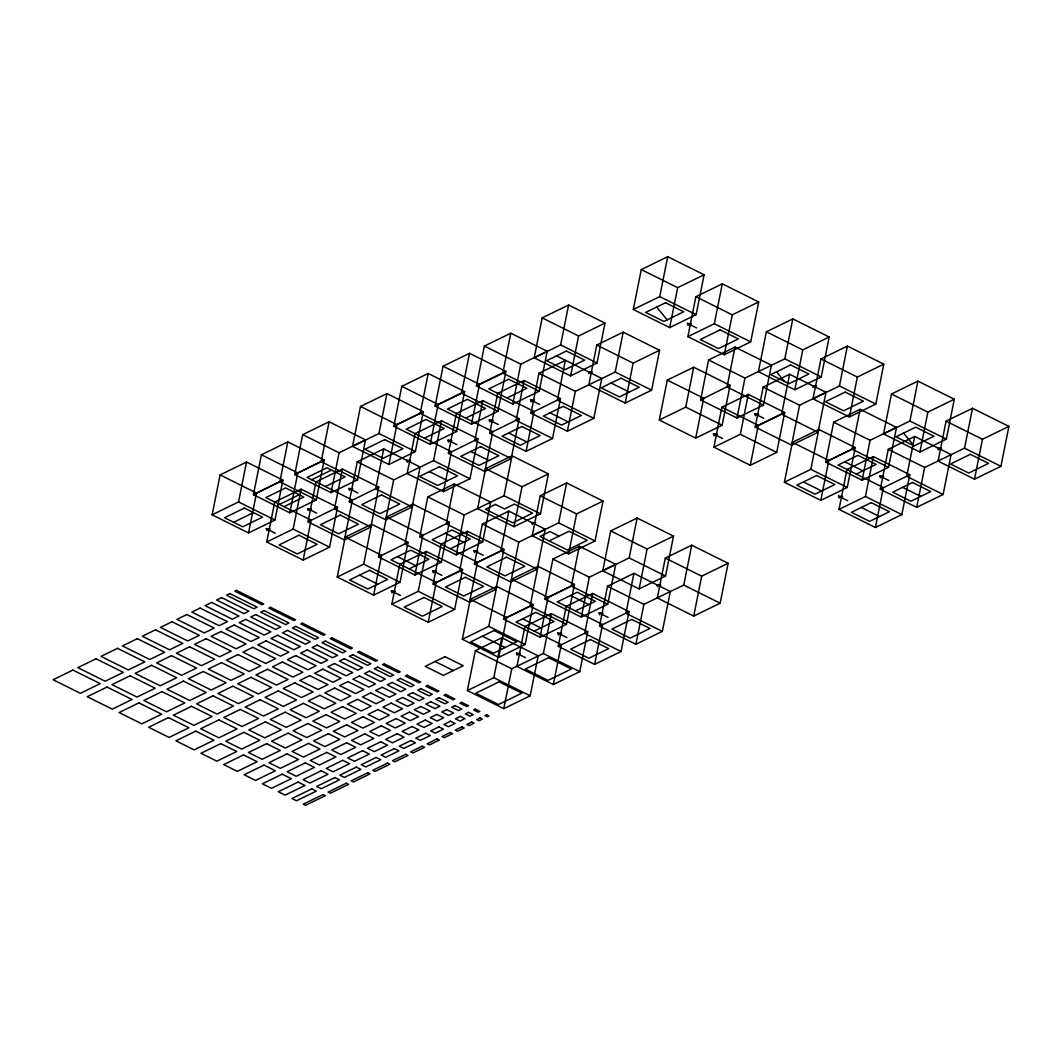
<?xml version="1.0" encoding="UTF-8"?>
<svg xmlns="http://www.w3.org/2000/svg" width="1062" height="1062" viewBox="0 0 1062 1062"><rect width="100%" height="100%" fill="white"/><g stroke="black" fill="none" stroke-linecap="round" stroke-linejoin="round"><path stroke-width="1.5" d="M212.135 514.831L220.113 474.913L246.53 462.036L282.93 480.13L274.952 520.048L248.535 532.925L212.135 514.831L238.565 501.941L274.952 520.048M238.565 501.941L246.53 462.036M253.42 494.693L261.398 454.788L287.829 441.898L324.215 460.005L316.25 499.91L289.82 512.8L253.42 494.693L279.85 481.816L316.25 499.91M248.535 532.925L256.5 493.02L282.93 480.13M266.721 541.978L274.7 502.074L301.13 489.184L337.517 507.278L329.552 547.195L303.121 560.072L266.721 541.978L293.152 529.088L329.552 547.195M279.85 481.816L287.829 441.898M294.718 474.568L302.697 434.65L329.114 421.773L365.514 439.867L357.536 479.785L331.105 492.662L294.718 474.568L321.136 461.678L357.536 479.785M289.82 512.8L297.798 472.882L324.215 460.005M293.152 529.088L301.13 489.184M308.02 521.84L315.985 481.936L342.415 469.046L378.815 487.153L370.837 527.057L344.407 539.947L308.02 521.84L337.517 507.278M321.136 461.678L329.114 421.773M303.121 560.072L311.1 520.168L265.832 497.613L285.651 487.949L303.838 497.003L284.019 506.654M331.105 492.662L339.083 452.757L365.514 439.867M342.415 469.046L334.437 508.963L370.837 527.057M352.518 446.385L360.496 406.467L386.926 393.59L423.313 411.684L415.348 451.589L388.918 464.479L352.518 446.385L378.948 433.495L415.348 451.589M349.305 501.715L357.283 461.797L383.714 448.921L420.101 467.014L412.122 506.932L385.705 519.809L349.305 501.715L378.815 487.153M344.407 539.947L352.385 500.043L307.117 477.475L326.937 467.811L345.137 476.865L325.317 486.529M337.238 577.051L345.216 537.133L371.647 524.256L408.034 542.35L400.055 582.268L373.638 595.145L337.238 577.051L363.669 564.161L400.055 582.268M378.948 433.495L386.926 393.59M383.714 448.921L375.736 488.825L412.122 506.932M363.669 564.161L371.647 524.256M393.816 426.247L401.794 386.342L428.212 373.452L464.612 391.559L456.633 431.464L430.203 444.354L393.816 426.247L420.233 413.357L456.633 431.464M388.918 464.479L396.896 424.574L423.313 411.684M385.705 519.809L393.67 479.905L433.535 460.642L469.935 478.75L477.913 438.832L441.513 420.738L415.083 433.615L407.118 473.533L443.504 491.626L469.935 478.75M378.537 556.913L386.502 517.008L412.932 504.118L449.332 522.225L441.354 562.13L414.923 575.02L378.537 556.913L408.034 542.35M373.638 595.145L381.603 555.24L345.216 537.133M420.233 413.357L428.212 373.452M391.825 604.198L399.803 564.294L426.234 551.404L462.62 569.511L454.655 609.415L428.225 622.305L391.825 604.198L418.255 591.322L454.655 609.415M412.932 504.118L404.954 544.036L441.354 562.13M435.101 406.109L443.08 366.204L469.51 353.314L505.897 371.421L497.919 411.326L471.501 424.216L435.101 406.109L461.532 393.232L497.919 411.326M430.203 444.354L438.181 404.436L464.612 391.559M433.535 460.642L441.513 420.738M419.822 536.788L427.8 496.87L454.217 483.993L490.617 502.087L482.639 542.005L456.222 554.882L419.822 536.788L449.332 522.225M414.923 575.02L422.902 535.102L386.502 517.008M418.255 591.322L426.234 551.404M448.403 453.394L456.381 413.49L482.812 400.6L519.199 418.707L511.22 458.611L484.803 471.501L448.403 453.394L477.913 438.832M461.532 393.232L469.51 353.314M443.504 491.626L451.483 451.722L406.215 429.167L426.035 419.503L444.235 428.544L424.415 438.208M433.123 584.073L441.102 544.156L467.519 531.279L503.919 549.373L495.941 589.291L469.523 602.167L433.123 584.073L459.554 571.183L495.941 589.291M454.217 483.993L446.252 523.898L482.639 542.005M428.225 622.305L436.203 582.388L462.62 569.511M476.4 385.984L484.365 346.079L510.795 333.189L547.195 351.283L539.217 391.201L512.787 404.078L476.4 385.984L502.817 373.094L539.217 391.201M471.501 424.216L479.48 384.311L505.897 371.421M482.812 400.6L474.833 440.518L511.22 458.611M456.222 554.882L464.187 514.977L504.052 495.715L540.452 513.822L548.43 473.904L512.03 455.81L485.599 468.687L477.635 508.605L514.021 526.699L540.452 513.822M459.554 571.183L467.519 531.279M489.701 433.269L497.666 393.352L524.097 380.475L560.497 398.569L552.519 438.487L526.088 451.363L489.701 433.269L519.199 418.707M502.817 373.094L510.795 333.189M484.803 471.501L492.768 431.584L447.5 409.029L467.32 399.365L485.52 408.419L465.7 418.083M474.409 563.935L482.387 524.031L508.817 511.141L545.204 529.248L537.239 569.152L510.809 582.042L474.409 563.935L500.839 551.045L537.239 569.152M469.523 602.167L477.488 562.263L503.919 549.373M462.342 639.271L470.32 599.353L496.75 586.476L533.137 604.57L525.172 644.488L498.742 657.365L462.342 639.271L488.772 626.381L525.172 644.488M512.787 404.078L520.765 364.173L547.195 351.283M524.097 380.475L516.119 420.379L552.519 438.487M504.052 495.715L512.03 455.81M467.386 690.579L475.364 650.674L501.795 637.784L538.182 655.891L530.203 695.796L503.786 708.686L467.386 690.579L493.817 677.689L530.203 695.796M534.199 357.801L542.178 317.883L568.608 305.006L604.995 323.1L597.017 363.018L570.599 375.895L534.199 357.801L560.63 344.911L597.017 363.018M500.839 551.045L508.817 511.141M593.804 418.348L567.387 431.238L530.987 413.131L538.965 373.227L565.382 360.337L557.417 400.255L593.804 418.348L601.782 378.444L556.515 355.876M488.772 626.381L496.75 586.476M526.088 451.363L534.067 411.459L488.799 388.904L508.618 379.24L526.818 388.28L506.999 397.945M514.021 526.699L522 486.794L548.43 473.904M510.809 582.042L518.787 542.124L545.204 529.248M503.64 619.133L511.605 579.228L538.036 566.338L574.436 584.445L566.458 624.35L540.027 637.24L503.64 619.133L530.057 606.256L566.458 624.35M493.817 677.689L501.795 637.784M560.63 344.911L568.608 305.006M498.742 657.365L506.72 617.46L533.137 604.57M532.221 535.752L540.2 495.835L566.617 482.958L603.017 501.052L595.039 540.97L568.621 553.846L532.221 535.752L558.652 522.862L595.039 540.97M503.786 708.686L511.765 668.768L543.359 653.542L579.759 671.635L587.737 631.731L551.337 613.624L524.907 626.514L516.942 666.418L553.329 684.525L579.759 671.635M570.599 375.895L578.578 335.99L604.995 323.1M530.057 606.256L538.036 566.338M567.387 431.238L575.352 391.32L615.217 372.072L651.617 390.166L659.595 350.261L623.195 332.154L596.764 345.044L588.799 384.948L625.186 403.056L651.617 390.166M558.652 522.862L566.617 482.958M544.925 599.008L552.904 559.09L579.334 546.213L615.721 564.307L607.743 604.225L581.326 617.102L544.925 599.008L571.356 586.118L607.743 604.225M540.027 637.24L548.005 597.322L574.436 584.445M543.359 653.542L551.337 613.624M568.621 553.846L576.586 513.942L603.017 501.052M558.227 646.293L566.205 606.375L592.636 593.499L629.023 611.593L621.044 651.51L594.627 664.387L558.227 646.293L587.737 631.731M571.356 586.118L579.334 546.213M615.217 372.072L623.195 332.154M553.329 684.525L561.307 644.607L516.039 622.053L535.859 612.389L554.059 621.443L534.239 631.107M633.297 309.48L641.275 269.575L667.706 256.685L704.093 274.792L696.114 314.697L669.697 327.587L633.297 309.48L659.728 296.603L696.114 314.697M581.326 617.102L589.291 577.197L615.721 564.307M625.186 403.056L633.164 363.138L659.595 350.261M592.636 593.499L584.658 633.403L621.044 651.51M602.738 570.825L610.703 530.907L637.134 518.03L673.534 536.124L665.555 576.042L639.125 588.919L602.738 570.825L629.155 557.935L665.555 576.042M659.728 296.603L667.706 256.685M599.526 626.155L607.491 586.251L633.921 573.361L670.321 591.468L662.343 631.372L635.912 644.262L599.526 626.155L629.023 611.593M594.627 664.387L602.592 624.483L557.324 601.915L577.144 592.251L595.344 601.304L575.524 610.969M669.697 327.587L677.675 287.669L704.093 274.792M629.155 557.935L637.134 518.03M659.303 420.021L667.281 380.116L693.712 367.226L730.098 385.32L722.133 425.238L695.703 438.115L659.303 420.021L685.733 407.131L722.133 425.238M633.921 573.361L625.943 613.278L662.343 631.372M687.897 336.627L695.862 296.723L722.293 283.833L758.693 301.94L750.715 341.845L724.284 354.735L687.897 336.627L714.314 323.751L750.715 341.845M639.125 588.919L647.103 549.014L673.534 536.124M635.912 644.262L643.891 604.344L683.755 585.082L720.142 603.189L728.12 563.285L691.734 545.178L665.303 558.068L657.325 597.972L693.725 616.079L720.142 603.189M685.733 407.131L693.712 367.226M714.314 323.751L722.293 283.833M700.601 399.883L708.58 359.978L734.997 347.088L771.397 365.195L763.419 405.1L736.988 417.99L700.601 399.883L730.098 385.32M695.703 438.115L703.681 398.21L667.281 380.116M724.284 354.735L732.262 314.83L758.693 301.94M683.755 585.082L691.734 545.178M713.903 447.168L721.881 407.264L748.298 394.374L784.699 412.481L776.72 452.385L750.29 465.275L713.903 447.168L740.32 434.292L776.72 452.385M734.997 347.088L727.019 387.006L763.419 405.1M693.725 616.079L701.69 576.162L728.12 563.285M736.988 417.99L744.966 378.085L784.831 358.823L821.231 376.917L829.196 337.012L792.81 318.905L766.379 331.795L758.401 371.7L794.801 389.807L821.231 376.917M740.32 434.292L748.298 394.374M755.188 427.043L763.166 387.126L789.597 374.249L825.984 392.343L818.005 432.261L791.588 445.137L755.188 427.043L781.619 414.153L818.005 432.261M750.29 465.275L758.268 425.358L784.699 412.481M784.831 358.823L792.81 318.905M781.619 414.153L789.597 374.249M794.801 389.807L802.779 349.889L829.196 337.012M791.588 445.137L799.567 405.233L825.984 392.343M784.42 482.241L792.385 442.336L818.815 429.446L855.215 447.553L847.237 487.458L820.807 500.348L784.42 482.241L810.837 469.351L847.237 487.458M813.001 398.861L820.979 358.943L847.396 346.066L883.796 364.16L875.818 404.078L849.388 416.954L813.001 398.861L839.418 385.971L875.818 404.078M810.837 469.351L818.815 429.446M839.418 385.971L847.396 346.066M825.705 462.116L833.683 422.198L860.101 409.321L896.501 427.415L888.522 467.32L862.105 480.21L825.705 462.116L852.136 449.226L888.522 467.32M820.807 500.348L828.785 460.43L855.215 447.553M849.388 416.954L857.366 377.05L883.796 364.16M839.007 509.388L846.985 469.484L873.402 456.594L909.802 474.701L901.824 514.605L875.407 527.495L839.007 509.388L865.437 496.512L901.824 514.605M852.136 449.226L860.101 409.321M862.105 480.21L870.07 440.305L896.501 427.415M865.437 496.512L873.402 456.594M883.518 433.92L891.483 394.015L917.913 381.125L954.313 399.232L946.335 439.137L919.904 452.027L883.518 433.92L909.935 421.043L946.335 439.137M880.292 489.263L888.27 449.345L914.701 436.469L951.087 454.563L943.122 494.48L916.692 507.357L880.292 489.263L909.802 474.701M875.407 527.495L883.372 487.577L838.104 465.023L857.923 455.359L876.123 464.413L856.304 474.077M909.935 421.043L917.913 381.125M914.701 436.469L906.722 476.373L943.122 494.48M919.904 452.027L927.883 412.109L954.313 399.232M916.692 507.357L924.67 467.453L964.535 448.191L1000.922 466.298L1008.9 426.38L972.5 408.286L946.083 421.163L938.104 461.081L974.504 479.174L1000.922 466.298M964.535 448.191L972.5 408.286M974.504 479.174L982.469 439.27L1008.9 426.38M311.67 479.745L331.49 470.081M233.64 522.265L253.46 512.601M279.479 504.397L299.298 494.733M530.987 413.131L560.497 398.569M409.135 568.887L428.955 559.223L410.755 550.169L390.935 559.833L436.203 582.388M450.421 548.749L470.24 539.084L452.04 530.031L432.221 539.695L477.488 562.263M549.173 540.93L568.993 531.265L587.193 540.319L567.373 549.983L540.067 536.403L549.983 531.571L559.077 536.098M914.116 445.894L933.936 436.23L915.736 427.176L895.916 436.84L914.116 445.894L903.55 433.123M688.083 325.344L687.459 323.406L691.389 323.724M816.492 385.957L812.563 385.625L813.187 387.564M592.291 372.045L588.361 371.727L588.985 373.651M755.374 415.746L754.75 413.808L758.68 414.14M531.173 401.848L530.549 399.909L534.478 400.228M941.596 448.177L937.666 447.845L938.29 449.784M714.089 435.885L713.465 433.946L717.394 434.265M489.887 421.972L489.263 420.034L493.193 420.366M448.589 442.111L447.965 440.172L451.894 440.491M880.491 477.966L879.867 476.028L883.783 476.36M410.609 460.629L406.68 460.297L407.304 462.235M839.192 498.105L838.568 496.166L842.498 496.485M349.491 490.418L348.867 488.48L352.796 488.812M535.713 522.849L531.783 522.517L532.407 524.455M308.206 510.556L307.582 508.618L311.511 508.937M266.907 530.681L266.296 528.743L270.213 529.075M474.608 552.638L473.984 550.7L477.9 551.032M660.816 585.069L656.887 584.737L657.511 586.675M433.309 572.776L432.685 570.838L436.615 571.17M392.024 592.901L391.4 590.963L395.329 591.295M599.711 614.858L599.087 612.933L603.017 613.252M558.413 634.996L557.789 633.058L561.718 633.39M517.128 655.121L516.504 653.196L520.433 653.515M641.275 269.575L677.675 287.669M695.862 296.723L732.262 314.83M766.379 331.795L802.779 349.889M820.979 358.943L857.366 377.05M891.483 394.015L927.883 412.109M946.083 421.163L982.469 439.27M687.459 323.406L696.553 327.932M708.58 359.978L744.966 378.085M763.166 387.126L799.567 405.233M833.683 422.198L870.07 440.305M888.27 449.345L924.67 467.453M754.75 413.808L763.857 418.335M879.867 476.028L888.96 480.555M902.607 487.339L920.807 496.392M844.715 461.797L862.915 470.851M542.178 317.883L578.578 335.99M596.764 345.044L633.164 363.138M721.881 407.264L758.268 425.358M792.385 442.336L828.785 460.43M611.101 383.037L629.301 392.077M713.465 433.946L722.558 438.473M838.568 496.166L847.675 500.693M861.322 507.477L879.522 516.53M803.43 481.936L821.616 490.989M484.365 346.079L520.765 364.173M538.965 373.227L575.352 391.32M530.549 399.909L539.655 404.436M549.997 412.826L568.197 421.88M443.08 366.204L479.48 384.311M489.263 420.034L498.357 424.561M508.698 432.964L526.898 442.004M401.794 386.342L438.181 404.436M447.965 440.172L457.072 444.699M470.718 451.483L488.918 460.536M360.496 406.467L396.896 424.574M485.599 468.687L522 486.794M540.2 495.835L576.586 513.942M610.703 530.907L647.103 549.014M665.303 558.068L701.69 576.162M429.42 471.608L447.62 480.661M302.697 434.65L339.083 452.757M357.283 461.797L393.67 479.905M427.8 496.87L464.187 514.977M482.387 524.031L518.787 542.124M552.904 559.09L589.291 577.197M607.491 586.251L643.891 604.344M445.443 533.257L463.629 542.31M570.546 595.477L588.746 604.53M348.867 488.48L357.974 493.007M473.984 550.7L483.077 555.227M599.087 612.933L608.181 617.447M261.398 454.788L297.798 472.882M511.605 579.228L548.005 597.322M307.582 508.618L316.675 513.145M432.685 570.838L441.792 575.365M557.789 633.058L566.896 637.585M397.533 556.607L415.733 565.661M522.65 618.827L540.837 627.881M220.113 474.913L256.5 493.02M470.32 599.353L506.72 617.46M266.296 528.743L275.39 533.27M359.553 575.126L377.753 584.18M391.4 590.963L400.493 595.49M482.387 636.218L505.127 647.528M516.504 653.196L525.597 657.71M475.364 650.674L511.765 668.768M435.115 661.507L453.301 670.56M776.534 371.833L784.46 381.404M656.635 307.064L667.202 319.835M244.353 508.074L224.533 517.738L242.733 526.792L262.553 517.128L244.353 508.074M384.749 439.628L364.93 449.292L383.116 458.346L402.936 448.682L384.749 439.628M566.418 351.044L546.598 360.708L564.798 369.762L584.618 360.098L566.418 351.044M665.516 302.736L645.696 312.401L663.896 321.454L683.716 311.79L665.516 302.736M298.953 535.235L279.133 544.899L297.32 553.939L317.14 544.275L298.953 535.235M340.238 515.097L320.419 524.761L338.619 533.814L358.438 524.15L340.238 515.097M381.523 494.972L361.704 504.623L379.904 513.676L399.724 504.012L381.523 494.972M439.336 466.776L419.517 476.44L437.717 485.493L457.536 475.829L439.336 466.776M480.621 446.651L460.802 456.315L479.002 465.368L498.821 455.704L480.621 446.651M521.92 426.512L502.1 436.177L520.3 445.23L540.12 435.566L521.92 426.512M563.205 406.388L543.386 416.052L561.586 425.105L581.405 415.441L563.205 406.388M621.018 378.205L601.198 387.869L619.398 396.909L639.218 387.258L621.018 378.205M720.116 329.884L700.296 339.548L718.496 348.601L738.316 338.937L720.116 329.884M72.92 670.069L53.1 679.733L80.393 693.313L100.213 683.649L72.92 670.069M96.045 658.798L77.871 667.653L105.165 681.233L123.338 672.379L96.045 658.798M117.51 648.338L100.996 656.382L128.29 669.963L144.804 661.905L117.51 648.338M137.33 638.674L122.475 645.922L149.769 659.489L164.623 652.241L137.33 638.674M155.503 629.806L142.295 636.257L169.588 649.825L182.797 643.386L155.503 629.806M172.017 621.761L160.455 627.39L187.748 640.97L199.311 635.328L172.017 621.761M186.885 614.513L176.969 619.345L204.262 632.912L214.179 628.093L186.885 614.513M200.094 608.075L191.837 612.097L219.13 625.677L227.387 621.642L200.094 608.075M211.657 602.433L205.046 605.659L232.352 619.226L238.95 616.013L211.657 602.433M221.573 597.601L216.608 600.017L243.902 613.597L248.866 611.181L221.573 597.601M229.83 593.578L226.525 595.185L253.818 608.765L257.123 607.145L229.83 593.578M236.428 590.353L234.782 591.162L262.075 604.729L263.721 603.933L236.428 590.353M107.036 687.048L87.217 696.712L112.24 709.15L132.06 699.486L107.036 687.048M130.161 675.777L111.988 684.632L137.011 697.07L155.185 688.216L130.161 675.777M151.627 665.303L135.113 673.361L160.136 685.8L176.65 677.742L151.627 665.303M171.447 655.639L156.592 662.887L181.615 675.326L196.47 668.078L171.447 655.639M189.62 646.785L176.411 653.223L201.435 665.662L214.643 659.223L189.62 646.785M206.134 638.727L194.572 644.368L219.595 656.807L231.158 651.179L206.134 638.727M221.002 631.478L211.099 636.311L236.109 648.763L246.026 643.93L221.002 631.478M234.211 625.04L225.954 629.062L250.977 641.514L259.234 637.479L234.211 625.04M245.773 619.398L239.176 622.624L264.186 635.063L270.797 631.85L245.773 619.398M255.69 614.566L250.738 616.982L275.748 629.434L280.713 627.018L255.69 614.566M263.947 610.544L260.641 612.15L285.665 624.602L288.97 622.982L263.947 610.544M270.558 607.318L268.898 608.128L293.922 620.566L295.568 619.77L270.558 607.318M495.396 504.423L485.48 509.256L512.773 522.823L532.593 513.158L514.393 504.118L504.49 508.95L495.396 504.423M369.457 570.294L349.637 579.958L367.837 589.012L387.657 579.348L369.457 570.294M790.632 364.956L770.813 374.62L789 383.674L808.819 374.01L790.632 364.956M138.883 702.885L119.063 712.549L141.817 723.859L161.636 714.195L138.883 702.885M162.008 691.614L143.835 700.469L166.588 711.779L184.748 702.925L162.008 691.614M183.474 681.14L166.96 689.198L189.713 700.508L206.227 692.451L183.474 681.14M203.293 671.476L188.439 678.724L211.179 690.034L226.047 682.786L203.293 671.476M221.467 662.622L208.258 669.06L230.998 680.37L244.207 673.932L221.467 662.622M237.981 654.564L226.418 660.206L249.172 671.516L260.734 665.874L237.981 654.564M252.849 647.316L242.932 652.148L265.686 663.458L275.589 658.626L252.849 647.316M266.058 640.877L257.8 644.899L280.554 656.21L288.811 652.187L266.058 640.877M277.62 635.235L271.009 638.461L293.762 649.771L300.373 646.559L277.62 635.235M287.536 630.403L282.572 632.819L305.325 644.143L310.277 641.727L287.536 630.403M295.794 626.381L292.488 627.987L315.228 639.311L318.534 637.691L295.794 626.381M302.391 623.155L300.745 623.965L323.485 635.275L325.145 634.479L302.391 623.155M168.46 717.593L148.64 727.258L169.11 737.44L188.93 727.775L168.46 717.593M191.572 706.31L173.411 715.177L193.881 725.359L212.055 716.492L191.572 706.31M213.05 695.849L196.536 703.894L217.006 714.076L233.521 706.031L213.05 695.849M232.87 686.185L218.002 693.433L238.472 703.615L253.34 696.367L232.87 686.185M251.044 677.33L237.822 683.769L258.292 693.951L271.514 687.512L251.044 677.33M267.558 669.272L255.995 674.914L276.465 685.096L288.028 679.454L267.558 669.272M282.412 662.024L272.509 666.856L292.979 677.038L302.896 672.206L282.412 662.024M295.634 655.586L287.377 659.608L307.847 669.79L316.104 665.768L295.634 655.586M307.197 649.944L300.586 653.17L321.056 663.352L327.667 660.126L307.197 649.944M317.1 645.112L312.148 647.528L332.618 657.71L337.57 655.294L317.1 645.112M325.357 641.09L322.051 642.696L342.535 652.878L345.827 651.271L325.357 641.09M331.968 637.864L330.322 638.674L350.792 648.855L352.438 648.046L331.968 637.864M424.057 597.455L404.237 607.119L422.437 616.159L442.257 606.495L424.057 597.455M465.342 577.316L445.522 586.981L463.722 596.034L483.542 586.37L465.342 577.316M506.64 557.192L486.821 566.856L505.008 575.896L524.827 566.232L506.64 557.192M845.219 392.104L825.4 401.768L843.6 410.821L863.419 401.157L845.219 392.104M195.753 731.16L175.934 740.825L194.134 749.878L213.953 740.214L195.753 731.16M218.878 719.89L200.705 728.744L218.905 737.798L237.065 728.944L218.878 719.89M240.344 709.429L223.83 717.474L242.03 726.527L258.544 718.47L240.344 709.429M260.163 699.765L245.295 707.013L263.495 716.053L278.363 708.805L260.163 699.765M278.337 690.897L265.115 697.349L283.315 706.389L296.524 699.951L278.337 690.897M294.851 682.853L283.288 688.481L301.489 697.535L313.051 691.893L294.851 682.853M309.719 675.605L299.803 680.437L318.003 689.477L327.906 684.658L309.719 675.605M322.928 669.153L314.671 673.189L332.871 682.242L341.128 678.206L322.928 669.153M334.49 663.524L327.879 666.737L346.079 675.79L352.69 672.578L334.49 663.524M344.393 658.692L339.442 661.108L357.642 670.162L362.593 667.746L344.393 658.692M352.65 654.67L349.358 656.276L367.545 665.33L370.85 663.71L352.65 654.67M359.261 651.444L357.615 652.254L375.802 661.294L377.461 660.498L359.261 651.444M220.777 743.612L200.957 753.277L216.874 761.188L236.693 751.524L220.777 743.612M243.902 732.342L225.728 741.196L241.645 749.108L259.818 740.254L243.902 732.342M265.367 721.868L248.853 729.926L264.77 737.838L281.284 729.78L265.367 721.868M285.187 712.204L270.319 719.452L286.249 727.364L301.104 720.129L285.187 712.204M303.36 703.349L290.138 709.788L306.068 717.713L319.277 711.261L303.36 703.349M319.874 695.291L308.312 700.933L324.229 708.845L335.791 703.217L319.874 695.291M334.729 688.043L324.826 692.875L340.743 700.801L350.659 695.968L334.729 688.043M347.951 681.605L339.694 685.627L355.611 693.552L363.868 689.517L347.951 681.605M359.514 675.963L352.903 679.189L368.819 687.101L375.43 683.888L359.514 675.963M369.417 671.131L364.465 673.547L380.382 681.472L385.347 679.056L369.417 671.131M377.674 667.109L374.368 668.715L390.298 676.64L393.604 675.034L377.674 667.109M384.285 663.883L382.639 664.693L398.555 672.618L400.201 671.808L384.285 663.883M494.056 630.523L470.705 641.913L493.445 653.223L516.809 641.846L494.056 630.523M243.517 754.923L223.697 764.587L237.344 771.37L257.163 761.706L243.517 754.923M266.642 743.652L248.468 752.507L262.128 759.29L280.288 750.436L266.642 743.652M288.107 733.178L271.593 741.236L285.24 748.02L301.767 739.962L288.107 733.178M307.927 723.514L293.072 730.762L306.719 737.546L321.587 730.311L307.927 723.514M326.1 714.66L312.892 721.098L326.538 727.895L339.747 721.443L326.1 714.66M342.614 706.602L331.052 712.244L344.699 719.027L356.261 713.398L342.614 706.602M357.482 699.354L347.566 704.186L361.226 710.982L371.129 706.15L357.482 699.354M370.691 692.915L362.434 696.938L376.081 703.734L384.338 699.699L370.691 692.915M382.254 687.273L375.656 690.499L389.303 697.283L395.9 694.07L382.254 687.273M392.17 682.454L387.205 684.857L400.865 691.654L405.817 689.238L392.17 682.454M400.427 678.419L397.122 680.038L410.768 686.822L414.074 685.216L400.427 678.419M407.025 675.206L405.379 676.003L419.025 682.8L420.685 681.99L407.025 675.206M445.018 656.674L425.198 666.339L443.398 675.392L463.218 665.728L445.018 656.674M816.638 475.497L796.819 485.161L815.019 494.202L834.838 484.537L816.638 475.497M263.987 765.105L244.167 774.769L255.544 780.424L275.363 770.76L263.987 765.105M287.112 753.834L268.951 762.689L280.315 768.344L298.488 759.489L287.112 753.834M308.591 743.36L292.063 751.418L303.44 757.073L319.954 749.015L308.591 743.36M328.41 733.696L313.542 740.944L324.919 746.599L339.774 739.351L328.41 733.696M346.57 724.842L333.362 731.28L344.738 736.935L357.947 730.497L346.57 724.842M363.085 716.784L351.522 722.426L362.899 728.081L374.461 722.439L363.085 716.784M377.953 709.535L368.049 714.368L379.413 720.023L389.329 715.191L377.953 709.535M391.161 703.097L382.904 707.119L394.281 712.775L402.538 708.752L391.161 703.097M402.724 697.455L396.126 700.681L407.489 706.336L414.1 703.124L402.724 697.455M412.64 692.623L407.689 695.039L419.052 700.708L424.017 698.292L412.64 692.623M420.897 688.601L417.592 690.207L428.968 695.875L432.274 694.256L420.897 688.601M427.508 685.388L425.849 686.185L437.225 691.84L438.872 691.043L427.508 685.388M282.187 774.158L262.367 783.822L271.474 788.349L291.293 778.685L282.187 774.158M305.312 762.874L287.138 771.742L296.245 776.269L314.405 767.401L305.312 762.874M326.777 752.414L310.263 760.458L319.37 764.985L335.884 756.941L326.777 752.414M346.597 742.75L331.742 749.998L340.836 754.524L355.704 747.276L346.597 742.75M364.77 733.895L351.562 740.333L360.655 744.86L373.864 738.422L364.77 733.895M381.285 725.837L369.722 731.479L378.829 736.006L390.391 730.364L381.285 725.837M396.153 718.589L386.236 723.421L395.343 727.948L405.246 723.116L396.153 718.589M409.361 712.151L401.104 716.173L410.211 720.7L418.468 716.677L409.361 712.151M420.924 706.509L414.313 709.735L423.419 714.261L430.03 711.036L420.924 706.509M430.84 701.677L425.875 704.093L434.982 708.619L439.933 706.203L430.84 701.677M439.097 697.654L435.792 699.261L444.885 703.787L448.191 702.181L439.097 697.654M445.695 694.429L444.049 695.238L453.142 699.765L454.801 698.955L445.695 694.429M499.1 681.831L475.749 693.221L498.49 704.544L521.854 693.154L499.1 681.831M548.656 657.683L525.292 669.06L548.045 680.384L571.396 668.994L548.656 657.683M298.117 782.07L278.297 791.734L285.12 795.133L304.94 785.468L298.117 782.07M321.228 770.8L303.068 779.654L309.892 783.052L328.052 774.198L321.228 770.8M342.707 760.326L326.193 768.384L333.017 771.782L349.531 763.724L342.707 760.326M362.527 750.661L347.659 757.91L354.482 761.308L369.35 754.06L362.527 750.661M380.687 741.807L367.479 748.245L374.302 751.644L387.511 745.205L380.687 741.807M397.215 733.762L385.652 739.391L392.475 742.789L404.038 737.147L397.215 733.762M412.069 726.514L402.166 731.346L408.989 734.731L418.893 729.899L412.069 726.514M425.291 720.063L417.034 724.098L423.857 727.483L432.115 723.461L425.291 720.063M436.854 714.434L430.243 717.646L437.066 721.045L443.677 717.819L436.854 714.434M446.757 709.602L441.805 712.018L448.629 715.403L453.58 712.987L446.757 709.602M455.014 705.566L451.708 707.186L458.532 710.571L461.837 708.965L455.014 705.566M461.625 702.354L459.965 703.15L466.789 706.549L468.448 705.739L461.625 702.354M590.445 639.536L570.626 649.201L588.826 658.254L608.645 648.59L590.445 639.536M631.744 619.411L611.924 629.076L630.124 638.116L649.944 628.465L631.744 619.411M871.225 502.645L851.405 512.309L869.605 521.362L889.425 511.698L871.225 502.645M912.523 482.506L892.704 492.171L910.891 501.224L930.71 491.56L912.523 482.506M970.323 454.324L950.503 463.988L968.703 473.041L988.523 463.377L970.323 454.324M311.763 788.867L291.944 798.531L296.484 800.788L316.303 791.124L311.763 788.867M334.875 777.583L316.715 786.451L321.268 788.708L339.428 779.853L334.875 777.583M356.354 767.122L339.84 775.167L344.38 777.437L360.907 769.379L356.354 767.122M376.174 757.458L361.306 764.706L365.859 766.963L380.727 759.715L376.174 757.458M394.334 748.604L381.125 755.042L385.679 757.299L398.887 750.861L394.334 748.604M410.861 740.546L399.299 746.188L403.839 748.444L415.401 742.803L410.861 740.546M425.716 733.298L415.813 738.13L420.366 740.387L430.269 735.554L425.716 733.298M438.938 726.859L430.681 730.882L435.221 733.138L443.478 729.116L438.938 726.859M450.5 721.217L443.889 724.443L448.443 726.7L455.04 723.487L450.5 721.217M460.404 716.385L455.452 718.801L460.005 721.071L464.957 718.655L460.404 716.385M468.661 712.363L465.355 713.969L469.908 716.239L473.214 714.62L468.661 712.363M475.272 709.137L473.625 709.947L478.165 712.204L479.825 711.407L475.272 709.137M323.127 794.522L303.307 804.186L305.59 805.315L325.41 795.65L323.127 794.522M346.252 783.238L328.092 792.106L330.362 793.234L348.535 784.38L346.252 783.238M367.731 772.778L351.203 780.822L353.487 781.964L370.001 773.906L367.731 772.778M387.55 763.113L372.682 770.362L374.952 771.49L389.82 764.242L387.55 763.113M405.711 754.259L392.502 760.697L394.772 761.826L407.994 755.387L405.711 754.259M422.225 746.201L410.662 751.843L412.945 752.971L424.508 747.329L422.225 746.201M437.093 738.953L427.19 743.785L429.46 744.913L439.376 740.081L437.093 738.953M450.301 732.514L442.044 736.537L444.328 737.665L452.585 733.643L450.301 732.514M461.864 726.873L455.266 730.098L457.536 731.227L464.147 728.001L461.864 726.873M471.78 722.041L466.829 724.457L469.099 725.585L474.05 723.169L471.78 722.041M480.037 718.018L476.732 719.624L479.015 720.753L482.307 719.147L480.037 718.018M486.648 714.792L484.989 715.602L487.272 716.731L488.918 715.921L486.648 714.792"/></g></svg>
